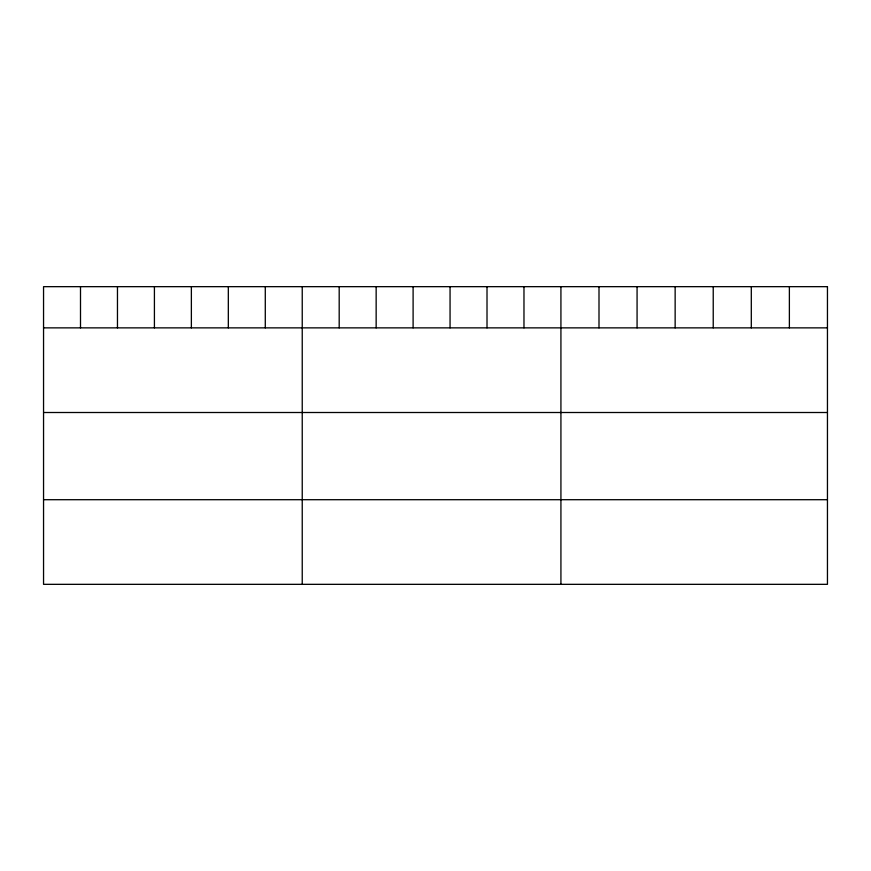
<?xml version="1.0" encoding="UTF-8"?>
<svg xmlns="http://www.w3.org/2000/svg" width="871" height="871" viewBox="0 0 871 871"><rect width="100%" height="100%" fill="white"/><g stroke="black" fill="none" stroke-linecap="round" stroke-linejoin="round"><path stroke-width="1.31" d="M43.55 327.866L827.45 327.866M43.55 412.506L827.45 412.506M43.55 499.704L827.45 499.704M789.376 286.668L789.376 327.866M751.303 286.668L751.303 327.866M713.229 286.668L713.229 327.866M675.145 286.668L675.145 327.866M637.071 286.668L637.071 327.866M598.998 286.668L598.998 327.866M560.924 286.668L560.924 584.332M523.972 286.668L523.972 327.866M487.009 286.668L487.009 327.866M450.057 286.668L450.057 327.866M413.104 286.668L413.104 327.866M376.152 286.668L376.152 327.866M339.189 286.668L339.189 327.866M302.237 286.668L302.237 584.332M265.285 286.668L265.285 327.866M228.322 286.668L228.322 327.866M191.37 286.668L191.37 327.866M154.417 286.668L154.417 327.866M117.465 286.668L117.465 327.866M80.502 286.668L80.502 327.866M827.45 286.668L43.55 286.668L43.55 584.332L827.45 584.332L827.45 286.668"/></g></svg>
